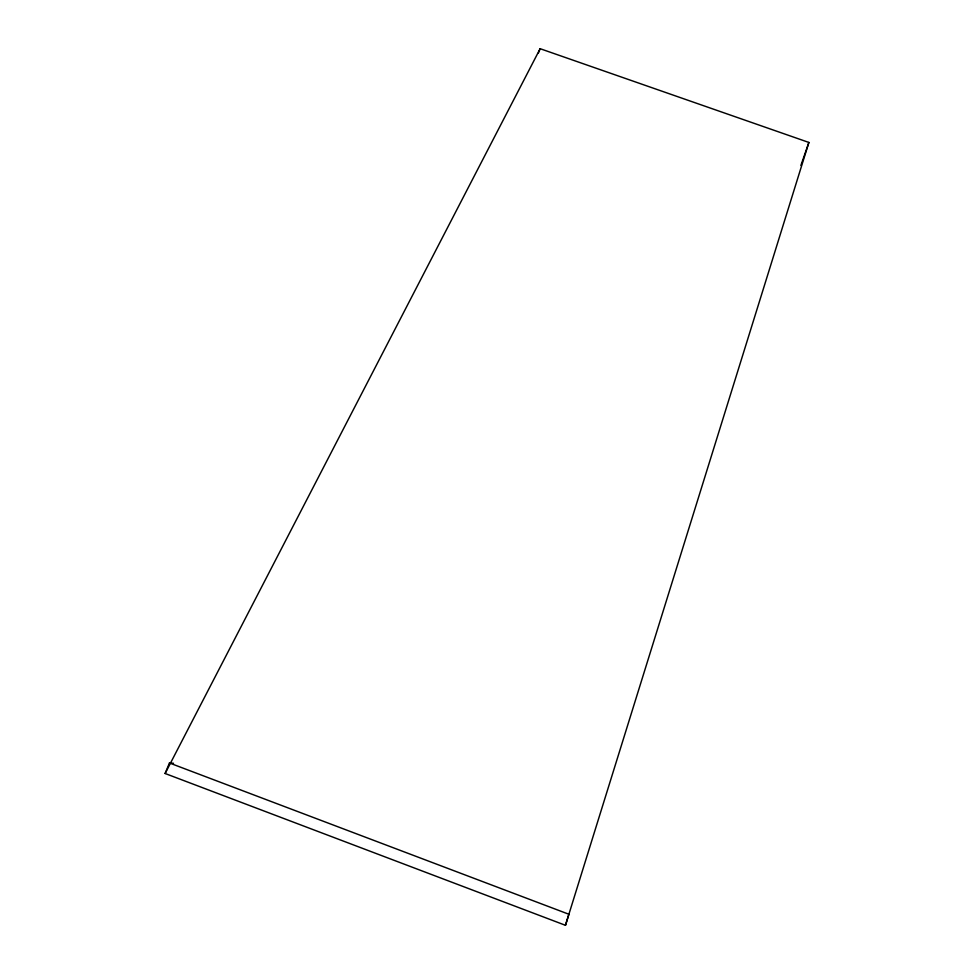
<?xml version="1.0" encoding="UTF-8"?>
<svg xmlns="http://www.w3.org/2000/svg" width="974" height="974" viewBox="0 0 974 974"><rect width="100%" height="100%" fill="white"/><g stroke="black" fill="none" stroke-linecap="round" stroke-linejoin="round"><path stroke-width="1.46" d="M565.468 925.3L808.883 142.447L540.144 48.7L165.117 773.502L565.468 925.3L568.986 913.965M800.884 165.422L808.883 142.447M538.452 52.937L540.144 48.7M165.117 773.502L169.452 762.983L173.518 763.287M169.452 762.983L569.218 914.379"/></g></svg>
